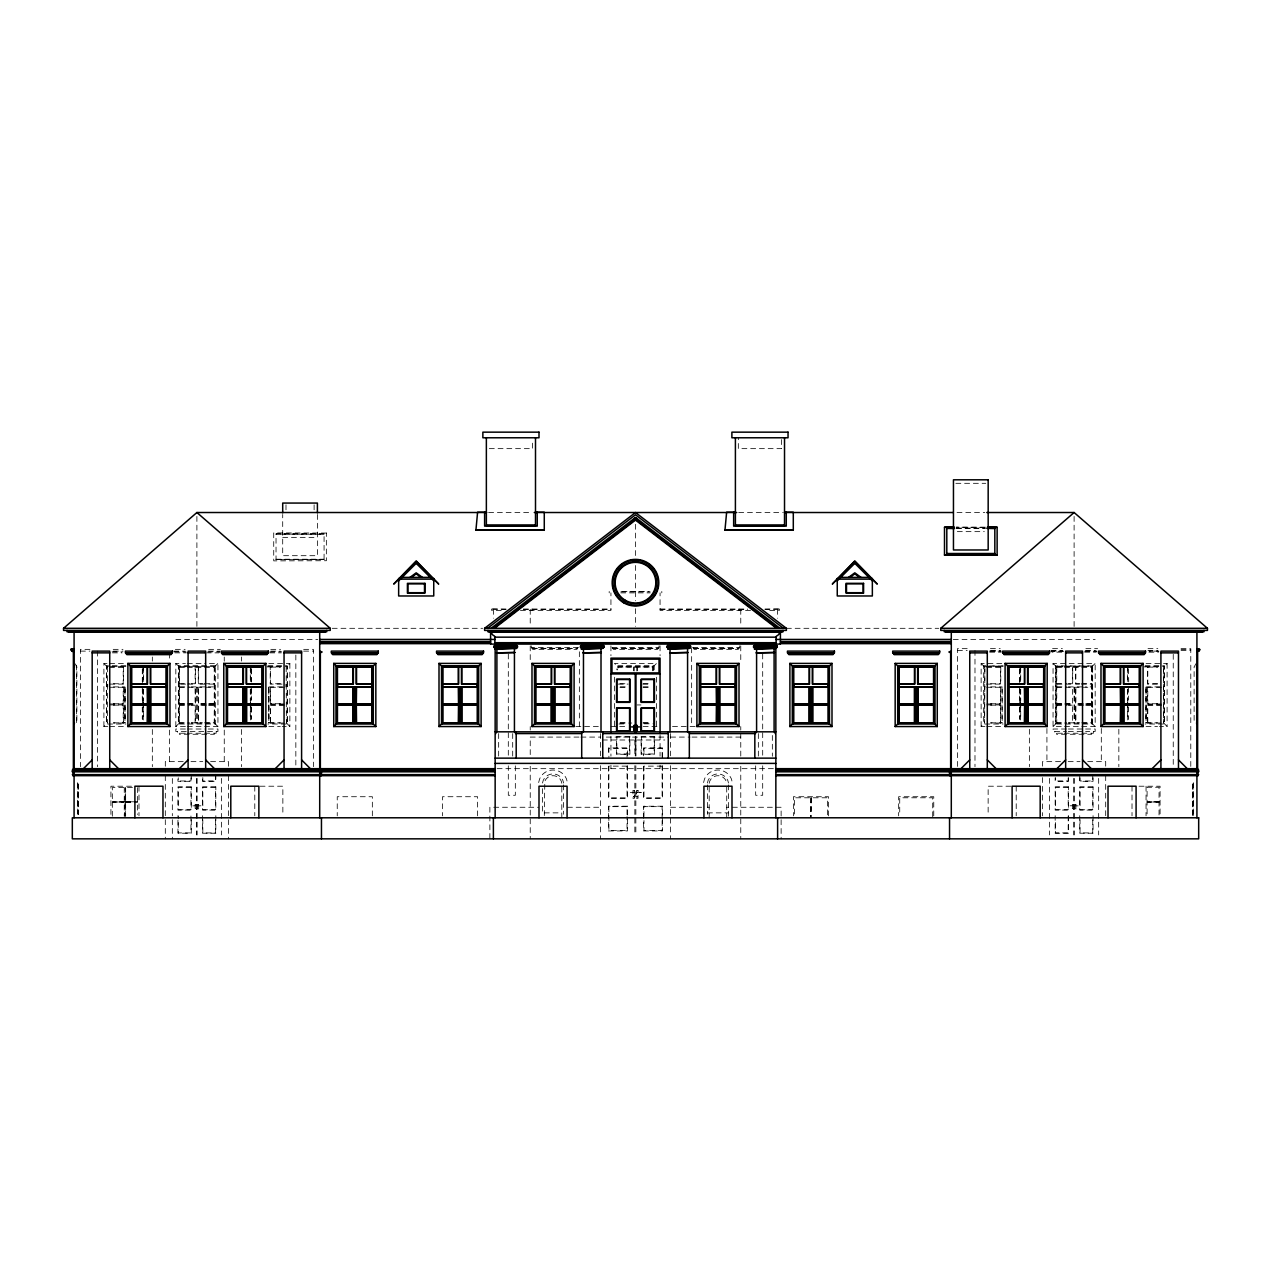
<?xml version="1.0" encoding="UTF-8"?>
<svg xmlns="http://www.w3.org/2000/svg" width="1271" height="1271" viewBox="0 0 1271 1271"><rect width="100%" height="100%" fill="white"/><g stroke="black" fill="none" stroke-linecap="round" stroke-linejoin="round"><path stroke-width="0.75" stroke-dasharray="5 3.75" d="M1072.549 805.766L1070.071 805.782M538.65 782.539L539.619 778.885A14.601 14.601 0 0 1 566.469 778.885L567.422 782.539M542.51 783.031L543.21 780.41A10.692 10.692 0 0 1 562.878 780.41L563.561 783.031M703.578 782.539L704.531 778.885A14.601 14.601 0 0 1 731.381 778.885L732.35 782.539M707.439 783.031L708.122 780.41A10.692 10.692 0 0 1 727.79 780.41L728.49 783.031M709.186 783.27L709.758 781.109A8.913 8.913 0 0 1 726.17 781.109L726.726 783.27M219.343 651.959L218.993 652.865L207.459 652.865M577.955 647.606L576.907 649.354L532.692 649.354L531.643 647.606M658.664 647.606L657.6 649.354L613.4 649.354L612.336 647.606M739.357 647.606L738.308 649.354L694.093 649.354L693.045 647.606M1196.218 663.398L1194.12 666.91L1194.12 723.04M107.733 726.551L103.904 726.551L107.415 722.834M214.227 667.116L217.945 663.398L204.552 663.398M185.407 726.551L175.827 726.551L179.545 722.834M268.817 663.398L289.867 663.398L286.372 667.116M652.833 667.116L656.551 663.398L614.449 663.398L618.167 667.116M984.961 726.551L981.133 726.551L984.628 722.834M1091.455 667.116L1095.173 663.398L1053.055 663.398L1053.055 726.551L1062.635 726.551M1053.055 726.551L1056.773 722.834M1146.045 663.398L1167.096 663.398L1163.585 667.116M489.303 448.647L532.565 448.647L532.565 439.591M955.856 483.314L985.772 483.314M488.636 512.515L532.295 512.515M738.705 512.515L782.555 512.515M957.015 512.515L984.803 512.515M956.412 528.116L985.232 528.116M956.412 528.418L985.232 528.561M957.317 531.643L984.31 531.643M326.361 533.057L273.726 532.914L273.726 560.876L326.361 560.733L326.361 532.914M282.702 537.363L317.4 537.363M276.029 559.224L324.073 559.224M276.029 559.526L324.073 559.526M621.996 591.46L649.004 591.46M620.884 591.809L650.116 591.809M620.756 592.874L650.244 592.874M506.017 609.016L490.59 609.016L506.017 609.365M523.398 609.016L610.938 609.016M660.062 609.016L747.602 609.016M764.983 609.016L780.41 609.016L764.983 609.365M523.398 609.365L610.938 609.365M660.062 609.365L747.602 609.365M501.251 610.414L491.639 610.414L491.639 609.016M520.459 610.414L610.938 610.414L610.938 592.874M750.541 610.414L660.062 610.414L660.062 592.874M769.749 610.414L779.361 610.414L779.361 609.016M332.208 628.303L482.63 628.303M786.384 628.303L938.792 628.303M175.827 639.44L317.734 639.44M953.266 639.44L1095.173 639.44M578.305 647.606L531.278 647.606L531.278 645.859M531.993 648.289L577.606 648.289M612.686 648.289L658.314 648.289M693.394 648.289L739.007 648.289M532.342 648.448L577.256 648.448M613.051 648.448L657.949 648.448M693.744 648.448L738.658 648.448M967.183 648.655L957.444 648.655L957.444 766.699M990.427 648.655L1000.213 648.655M1052.563 648.655L1062.349 648.655M1085.863 648.655L1097.62 648.655M1147.999 648.655L1157.802 648.655M1181.029 648.655L1190.784 648.655L1190.784 766.699M89.939 649.354L80.391 649.354L80.391 766.715M113.198 649.354L123.001 649.354M175.334 649.354L185.137 649.354M208.651 649.354L220.391 649.354M270.787 649.354L280.573 649.354M303.642 649.354L313.381 649.354L313.381 766.715M1181.029 649.529L1190.784 649.529M957.444 650.418L967.183 650.418M990.602 650.418L1000.245 650.418M1050.958 650.418L1062.54 650.418M1085.688 650.418L1095.348 650.418M1147.967 650.418L1157.627 650.418M1181.029 650.418L1190.784 650.418M80.391 651.117L89.939 651.117M113.373 651.117L123.033 651.117M173.73 651.117L185.312 651.117M208.46 651.117L220.042 651.117M270.755 651.117L280.398 651.117M303.642 651.117L313.381 651.117M989.283 651.102L1001.183 651.102L989.489 651.26M1051.308 651.102L1063.207 651.102M1085.021 651.102L1096.921 651.102M1158.93 651.102L1149.016 651.102L1158.739 651.26M1063.366 651.26L1051.657 651.26L1052.007 652.166L1063.541 652.166M1084.846 651.26L1096.571 651.26M112.07 651.801L122.032 651.959M174.079 651.801L186.154 651.959M207.634 651.959L219.692 651.801M269.802 651.959L281.717 651.801M989.68 652.166L1001.214 652.166M1084.687 652.166L1096.222 652.166M1148.92 652.166L1158.532 652.166M112.468 652.865L122.08 652.865M174.778 652.865L186.313 652.865M269.786 652.865L281.32 652.865M103.904 726.551L103.904 663.398L107.733 663.398M109.64 663.398L124.955 663.398M175.827 726.551L175.827 663.398L185.407 663.398M187.314 663.398L202.629 663.398M981.133 726.551L981.133 663.398L1002.183 663.398M125.924 665.925L106.43 665.925L106.43 724.025L125.924 724.025M267.847 665.925L287.341 665.925L287.341 724.025L267.847 724.025M1003.153 665.925L983.659 665.925L983.659 724.025L1003.153 724.025M1145.076 665.925L1164.57 665.925L1164.57 724.025L1145.076 724.025M125.924 666.131L106.637 666.131L106.637 723.819M215.212 666.131L178.56 666.131L178.56 723.819M267.863 666.131L287.135 666.131L287.135 723.819M983.865 666.131L1003.137 666.131M1145.076 666.131L1164.363 666.131L1164.363 723.819M107.622 666.91L107.622 723.04M109.385 666.91L126.703 666.91M185.264 666.91L179.338 666.91L179.338 723.04L189.22 723.04M187.234 666.91L214.434 666.91L214.434 723.04L191.19 723.04M267.069 666.91L284.386 666.91M286.166 666.91L286.372 723.04M986.614 666.91L1003.931 666.91M1062.492 666.91L1056.566 666.91L1056.566 723.04L1066.433 723.04M1064.463 666.91L1091.662 666.91L1091.662 723.04L1068.403 723.04M1144.297 666.91L1161.615 666.91M107.415 667.116L103.904 663.398M109.56 667.116L126.703 667.116M179.338 667.116L185.391 667.116M187.345 667.116L202.534 667.116M204.488 667.116L214.434 667.116M270.58 667.116L280.319 667.116M617.96 667.116L653.04 667.116M984.628 667.116L981.133 663.398M986.789 667.116L1003.931 667.116M1056.566 667.116L1062.62 667.116M1064.558 667.116L1079.762 667.116M1081.716 667.116L1091.662 667.116M1147.792 667.116L1157.531 667.116M113.326 683.75L123.208 683.75L123.208 666.91M179.338 683.75L189.268 683.75M191.19 683.75L195.13 683.75L195.13 666.91M202.597 683.75L198.641 683.75L198.641 666.91M204.504 683.75L214.434 683.75M280.446 683.75L270.58 683.75L270.58 666.91M619.93 683.75L627.874 683.75M643.126 683.75L651.07 683.75M990.554 683.75L1000.42 683.75L1000.42 666.91M1056.566 683.75L1066.496 683.75M1068.403 683.75L1072.359 683.75L1072.359 666.91M1079.81 683.75L1075.87 683.75L1075.87 666.91M1081.732 683.75L1091.662 683.75M1157.674 683.75L1147.792 683.75L1147.792 666.91M109.751 684.1L123.557 684.1L123.557 667.259M185.63 684.1L179.704 684.1L179.704 686.896L189.252 686.896M187.6 684.1L195.496 684.1L195.496 667.259M282.051 684.1L270.215 684.1L270.215 667.259M618.31 684.1L628.176 684.1M642.824 684.1L650.704 684.1M1056.932 684.1L1072.724 684.1L1072.724 667.259M1079.46 684.1L1075.504 684.1L1075.504 667.259M1081.43 684.1L1091.296 684.1L1091.296 686.896L1085.561 686.896M1157.309 684.1L1147.443 684.1L1147.443 667.259M113.5 686.896L124.955 686.896M191.158 686.896L206.442 686.896M208.349 686.896L214.068 686.896L214.068 684.1L198.276 684.1L198.276 667.259M268.817 686.896L284.1 686.896M620.232 686.896L627.858 686.896M643.142 686.896L650.768 686.896M990.729 686.896L1002.183 686.896M1056.932 686.896L1066.48 686.896M1068.387 686.896L1083.655 686.896M1146.045 686.896L1161.313 686.896M109.513 687.261L124.955 687.261L124.955 723.04L113.326 723.04M179.338 687.261L214.434 687.261M284.275 687.261L268.817 687.261L268.817 723.04L284.386 723.04M619.93 687.261L627.874 687.261M643.126 687.261L651.07 687.261M986.725 687.261L1002.183 687.261L1002.183 723.04L990.554 723.04M1056.566 687.261L1091.662 687.261M1161.487 687.261L1146.045 687.261L1146.045 723.04L1161.615 723.04M113.326 703.753L123.208 703.753L123.208 687.261M179.338 703.753L195.13 703.753L195.13 687.261M214.434 703.753L198.641 703.753L198.641 687.261M280.446 703.753L270.58 703.753L270.58 687.261M990.554 703.753L1000.42 703.753L1000.42 687.261M1056.566 703.753L1072.359 703.753M1091.662 703.753L1075.87 703.753L1075.87 687.261M1157.674 703.753L1147.792 703.753L1147.792 687.261M109.592 703.959L123.414 703.959L123.414 687.468M179.561 703.959L185.471 703.959M187.457 703.959L195.337 703.959L195.337 687.468M206.331 703.959L198.435 703.959L198.435 687.468M208.301 703.959L214.227 703.959M284.18 703.959L270.358 703.959L270.358 687.468M986.82 703.959L1000.642 703.959L1000.642 687.468M1056.773 703.959L1062.699 703.959M1064.669 703.959L1072.565 703.959L1072.359 687.261M1083.543 703.959L1075.663 703.959L1075.663 687.468M1085.529 703.959L1091.439 703.959M1161.408 703.959L1147.586 703.959L1147.586 687.468M109.592 704.944L123.414 704.944L123.414 722.834M179.561 704.944L195.337 704.944L195.337 722.834M214.227 704.944L198.435 704.944L198.435 722.834M284.18 704.944L270.358 704.944L270.358 722.834M637.041 704.944L640.997 704.944M986.82 704.944L1000.642 704.944L1000.642 722.834M1056.773 704.944L1072.565 704.944L1072.359 723.04M1091.439 704.944L1075.663 704.944L1075.663 722.834M1161.408 704.944L1147.586 704.944L1147.586 722.834M113.326 705.151L123.208 705.151L123.208 723.04M179.338 705.151L189.268 705.151M191.19 705.151L195.13 705.151L195.13 723.04M206.538 705.151L198.641 705.151L198.641 723.04M208.428 705.151L214.434 705.151M284.386 705.151L270.58 705.151L270.58 723.04M990.554 705.151L1000.42 705.151L1000.42 723.04M1056.566 705.151L1066.496 705.151M1068.403 705.151L1072.359 705.151M1083.766 705.151L1075.87 705.151L1075.87 723.04M1085.641 705.151L1091.662 705.151M1161.615 705.151L1147.792 705.151L1147.792 723.04M113.469 722.834L124.955 722.834M179.338 722.834L189.284 722.834M191.238 722.834L202.534 722.834M204.488 722.834L214.434 722.834M268.817 722.834L280.319 722.834M286.372 722.834L289.867 726.551L282.226 726.551M620.105 722.834L627.906 722.834M643.094 722.834L650.895 722.834M990.681 722.834L1002.183 722.834M1056.566 722.834L1066.512 722.834M1068.466 722.834L1079.762 722.834M1081.716 722.834L1091.662 722.834M1146.045 722.834L1157.531 722.834M1163.585 722.834L1167.096 726.551L1159.438 726.551M619.93 723.04L631.766 723.04M643.174 723.04L651.07 723.04M618.929 724.025L626.825 723.819M644.175 723.819L653.818 723.819M109.64 726.551L124.955 726.551M187.314 726.551L202.629 726.551M204.552 726.551L217.945 726.551L217.945 663.398M268.817 726.551L280.303 726.551M575.842 726.551L600.405 726.551M610.938 726.551L627.842 726.551M643.158 726.551L658.092 726.551M672.502 726.551L688.135 726.551M690.089 726.551L695.158 726.551M986.868 726.551L1002.183 726.551M1064.542 726.551L1079.857 726.551M1081.764 726.551L1095.173 726.551L1095.173 663.398M1146.045 726.551L1157.531 726.551M185.407 729.014L175.827 729.014L175.827 731.476L217.945 731.476L217.945 729.014L204.552 729.014M187.314 729.014L202.629 729.014M1066.448 729.014L1053.055 729.014L1053.055 731.476L1066.448 731.476M1068.371 729.014L1083.686 729.014M1085.593 729.014L1095.173 729.014L1095.173 731.476L1085.593 731.476M1068.323 731.476L1083.766 731.476M185.344 733.224L177.59 733.224L177.59 731.476M187.139 733.224L202.804 733.224M204.679 733.224L216.181 733.224L216.181 731.476M1062.413 733.224L1054.819 733.224L1054.819 731.476M1064.367 733.224L1079.953 733.224M1081.907 733.224L1093.41 733.224L1093.41 731.476M578.972 737.085L530.229 737.085L530.229 756.579M580.911 737.085L600.405 737.085M606.267 737.085L668.641 737.085M670.595 737.085L690.089 737.085M692.028 737.085L740.771 737.085M602.359 739.992L664.797 739.992M183.199 761.647L165.309 761.647L165.309 768.669M190.968 761.647L202.804 761.647M210.573 761.647L228.462 761.647L228.462 768.669M1060.522 761.647L1042.538 761.647L1042.538 768.669M1068.196 761.647L1080.032 761.647M1087.706 761.647L1105.691 761.647L1105.691 768.669M497.104 768.669L773.896 768.669M77.579 784.096L78.643 784.096L78.119 799.538M1193.421 784.096L1192.357 784.096L1192.881 799.538M78.119 784.445L77.944 814.06M1192.881 784.445L1193.056 816.03M131.501 786.209L110.927 786.209L110.927 815.807M260.047 786.209L282.861 786.209L282.861 815.807M1010.953 786.209L988.139 786.209L988.139 815.807M1139.023 786.209L1160.073 786.209L1160.073 815.807M132.47 787.607L112.325 787.607L112.325 816.379M637.804 792.278L641.299 792.373L637.724 792.373M811.295 797.966L810.596 816.554M78.119 800.952L78.643 814.457M1192.881 800.952L1192.357 816.379M112.325 801.477L124.256 801.477M125.654 801.477L137.586 801.477M1147.093 801.477L1159.041 801.477M135.393 801.794L125.972 801.794L131.628 802.208M112.325 802.525L124.256 802.525M125.654 802.525L137.586 802.525M1147.093 802.525L1159.041 802.525M195.305 805.782L192.858 805.862M198.451 805.862L200.945 805.782M1075.679 805.862L1078.173 805.862M493.72 807.26L538.65 807.26M567.422 807.26L600.405 807.26M670.595 807.26L701.64 807.26M707.439 807.26L709.186 807.26M726.726 807.26L728.49 807.26M732.35 807.26L781.125 807.26L781.125 838.844M544.274 812.868L561.814 812.868M707.439 812.868L728.49 812.868M1053.055 663.398L1056.773 667.116M1091.455 722.834L1095.173 726.551M175.827 663.398L179.545 667.116M214.227 722.834L217.945 726.551M74.782 663.398L76.88 666.91L76.88 723.04M561.814 783.27L561.242 781.109A8.913 8.913 0 0 0 544.83 781.109L544.274 817.793M1193.421 782.698L1193.421 816.379M1192.881 784.096L1192.881 816.379M1173.244 654.358L1173.244 766.699M1167.096 663.398L1167.096 726.551M1159.041 814.965L1159.041 787.257L1147.093 787.257L1147.093 814.965M1146.251 687.468L1146.251 722.834M1146.045 786.209L1146.045 815.807M1145.838 687.468L1145.838 722.834M1132.016 786.209L1132.016 815.807M1128.505 668.768L1128.712 681.892M1128.505 687.261L1128.505 700.083M1128.505 706.946L1128.505 719.465M1127.727 668.053L1127.727 681.51M1127.727 689.2L1127.727 704.595M1127.727 706.517L1127.727 719.974M1127.52 665.925L1127.52 681.415M1127.52 689.168L1127.52 700.782M1127.52 702.72L1127.52 720.149M1118.845 729.252L1118.845 766.699M1105.691 775.675L1105.691 815.871M1101.306 728.474L1101.306 761.647M1098.668 778.408L1098.668 834.936M1093.06 777.788L1093.06 781.3L1079.73 781.3L1079.73 774.277M1093.06 815.68L1093.06 833.22L1079.73 833.22L1079.73 815.68M1092.742 774.595L1092.742 780.982L1080.048 780.982L1080.048 777.788M1092.742 819.763L1092.742 832.918L1080.048 832.918L1080.048 819.763M1092.44 723.819L1092.44 666.131L1055.788 666.131L1055.788 723.819M1091.662 733.224L1091.662 734.273L1056.566 734.273L1056.566 733.224M1091.455 666.91L1091.455 723.04M1074.329 687.468L1074.329 722.834M1074.36 778.408L1074.36 834.936M1074.106 516.439L1074.106 628.303M1074.106 687.261L1074.106 723.04M1073.661 778.408L1073.661 834.936M1068.498 777.788L1068.498 781.3L1055.168 781.3L1055.168 777.788M1068.498 815.68L1068.498 833.22L1055.168 833.22L1055.168 815.68M1068.18 777.788L1068.18 780.982L1055.486 780.982L1055.486 777.788M1068.18 815.998L1068.18 832.918L1055.486 832.918L1055.486 819.763M1056.773 666.91L1056.773 723.04M1049.544 778.408L1049.544 834.936M1046.923 728.474L1046.923 761.647M1042.538 777.598L1042.538 815.871M1029.367 729.252L1029.367 766.699M1020.708 665.925L1020.708 681.415M1020.708 689.168L1020.708 700.782M1020.708 702.72L1020.708 720.149M1020.502 668.053L1020.502 681.51M1020.502 689.2L1020.502 704.595M1020.502 706.517L1020.502 719.974M1019.723 668.768L1019.723 683.75M1019.723 689.089L1019.723 703.753M1019.723 706.946L1019.723 719.465M1019.517 668.959L1019.517 681.892M1019.517 687.261L1019.517 700.083M1019.517 707.121L1019.517 718.909M1016.212 786.209L1016.212 815.807M1001.977 687.468L1001.977 722.834M1000.785 667.259L1000.785 684.1L984.993 684.1L984.993 686.896M974.984 650.418L974.984 766.699M933.756 815.871L933.756 796.726L898.661 796.726L898.661 815.871M932.707 816.729L932.707 797.791L899.725 797.791L899.725 814.838M828.485 815.871L828.485 796.726L793.406 796.726L793.406 815.871M827.437 814.838L827.437 797.791L794.454 797.791L794.454 814.838M811.47 797.791L811.47 816.729M810.421 797.791L810.421 816.729M781.601 439.591L781.601 448.647L738.324 448.647L738.324 437.78M777.614 609.365L777.614 618.214M772.339 735.464L772.339 756.245M762.695 653.961L762.695 756.007M762.695 765.825L762.695 795.265L755.673 795.265L755.673 765.825M758.342 733.574L758.342 756.245M740.771 609.365L740.771 625.999M740.771 645.859L740.771 661.603M740.771 726.551L740.771 730.062M740.771 733.574L740.771 756.579M740.771 766.318L740.771 838.844M739.722 645.859L739.722 647.606L692.695 647.606L692.695 645.859M739.007 609.016L739.007 610.414M728.49 784.906L728.49 817.793M726.726 787.099L726.726 817.793M709.186 787.099L709.186 817.793M707.439 784.906L707.439 814.282M691.646 647.813L691.646 726.551M670.595 733.574L670.595 755.816M670.595 765.682L670.595 838.844M662.572 757.786L662.572 747.888L643.523 747.888L643.523 755.8M662.572 765.682L662.572 798.315L643.523 798.315L643.523 765.682M662.112 757.341L662.112 748.333L643.968 748.333L643.968 755.53M662.112 818.572L662.112 806.656L643.968 806.656L643.968 818.572M662.112 820.558L662.112 830.487L643.968 830.487L643.968 820.558M661.81 591.46L661.81 592.874M660.062 645.859L660.062 655.693M660.062 734.686L660.062 756.181M660.062 765.158L660.062 768.669M659.014 645.859L659.014 647.606L611.986 647.606L611.986 645.859M656.551 677.205L656.551 726.551M654.025 669.801L654.025 665.925L616.975 665.925L616.975 669.801M654.136 737.053L654.136 753.973L641.426 753.973L641.426 737.053M653.818 669.976L653.818 666.131L617.182 666.131L617.182 669.976M653.04 670.643L653.04 666.91L617.96 666.91L618.167 670.802M652.833 666.91L652.833 670.802M637.248 666.91L637.248 670.754M636.898 667.259L636.898 671.009M635.961 736.449L635.961 755.991M635.85 739.992L635.85 755.8M635.85 765.682L635.85 834.888M635.5 524.288L635.5 557.651M635.5 565.5L635.5 600.833M635.5 608.682L635.5 626.349M635.262 736.449L635.262 755.991M634.849 739.992L634.849 755.8M634.849 765.682L634.849 834.888M634.102 667.259L634.102 671.009M633.752 666.91L633.752 670.754M629.574 737.053L629.574 753.973L616.864 753.973L616.864 737.053M627.477 755.8L627.477 747.888L608.428 747.888L608.428 755.8M627.477 765.682L627.477 798.315L608.428 798.315L608.428 765.682M627.032 757.341L627.032 748.333L608.888 748.333L608.888 757.341M627.032 814.6L627.032 806.656L608.888 806.656L608.888 830.487L627.032 830.487L627.032 816.586M614.449 677.205L614.449 726.551M610.938 645.859L610.938 655.693M610.938 736.417L610.938 756.166M610.938 765.158L610.938 768.669M609.19 591.46L609.19 592.874M600.405 733.574L600.405 755.816M600.405 765.682L600.405 838.844M579.354 651.753L579.354 726.551M563.561 784.906L563.561 814.282M561.814 787.099L561.814 817.793M542.51 788.624L542.51 814.282M531.993 609.016L531.993 610.414M530.229 609.365L530.229 625.999M530.229 645.859L530.229 661.603M530.229 726.551L530.229 730.062M530.229 766.318L530.229 838.844M515.327 765.825L515.327 795.265L508.305 795.265L508.305 765.825M512.69 733.574L512.69 756.245M508.305 653.961L508.305 756.007M498.661 733.574L498.661 756.245M493.386 609.365L493.386 618.214M489.875 807.26L489.875 838.844M477.594 815.871L477.594 796.726L442.515 796.726L442.515 815.871M372.339 815.871L372.339 796.726L337.244 796.726L337.244 815.871M317.4 514.501L317.4 555.697L282.702 555.697L282.702 514.501M314.112 504.825L314.112 510.084M295.841 655.026L295.841 766.715M289.867 663.398L289.867 726.551M285.991 504.825L285.991 510.084M286.007 684.1L286.007 686.896M269.023 687.468L269.023 722.834M268.61 687.468L268.61 722.834M254.788 786.209L254.788 815.807M251.483 668.959L251.483 681.892M251.483 689.089L251.483 700.083M251.483 707.121L251.483 718.909M251.277 668.768L251.277 681.876M251.277 687.261L251.277 700.083M251.277 706.946L251.277 719.465M250.498 668.053L250.498 681.51M250.498 689.2L250.498 704.595M250.498 706.517L250.498 719.974M250.292 665.925L250.292 681.415M250.292 689.168L250.292 700.782M250.292 702.72L250.292 720.149M241.458 656.996L241.458 661.095M241.458 729.475L241.458 766.715M228.462 775.675L228.462 815.871M228.462 819.7L228.462 838.844M224.252 657.043L224.252 661.174M224.252 730.062L224.252 761.647M221.456 778.408L221.456 834.936M215.832 774.277L215.832 781.3L202.502 781.3L202.502 774.277M215.832 815.68L215.832 833.22L202.502 833.22L202.502 815.68M215.514 774.595L215.514 780.982L202.82 780.982L202.82 774.595M215.514 819.763L215.514 832.918L202.82 832.918L202.82 819.763M214.434 733.224L214.434 734.273L179.338 734.273L179.338 733.224M214.227 666.91L214.227 723.04M197.1 687.468L197.1 722.834M197.132 778.408L197.132 834.936M196.894 516.439L196.894 626.349M196.894 687.261L196.894 723.04M196.433 778.408L196.433 834.936M191.27 774.277L191.27 781.3L177.94 781.3L177.94 777.788M191.27 819.588L191.27 833.22L177.94 833.22L177.94 815.68M190.952 777.788L190.952 780.982L178.258 780.982L178.258 777.788M190.952 815.998L190.952 832.918L178.258 832.918L178.258 815.998M179.545 666.91L179.545 723.04M172.332 778.488L172.332 815.823M172.332 819.7L172.332 838.844M169.52 653.087L169.52 661.174M169.52 730.062L169.52 761.647M165.309 775.675L165.309 815.871M165.309 819.7L165.309 838.844M152.329 656.996L152.329 661.095M152.329 729.475L152.329 766.715M143.48 665.925L143.48 681.415M143.48 689.168L143.48 700.782M143.48 702.72L143.48 720.149M143.273 668.053L143.273 681.51M143.273 689.2L143.273 704.595M143.273 706.517L143.273 719.974M142.495 668.768L142.495 683.75M142.495 689.089L142.495 703.753M142.495 706.946L142.495 719.465M142.288 668.959L142.288 681.892M142.288 687.261L142.288 700.083M142.288 707.121L142.288 718.909M138.984 786.209L138.984 815.807M137.586 787.607L137.586 814.473M125.654 787.607L125.654 816.379M125.162 687.468L125.162 722.834M125.305 816.03L125.305 787.956L124.606 816.03M124.749 687.468L124.749 722.834M124.256 787.607L124.256 816.379M107.765 684.1L107.765 686.896M97.581 651.117L97.581 766.715M78.119 784.096L78.119 814.457M77.579 782.698L77.579 815.839M76.53 665.146L76.53 724.804M195.321 808.721L195.353 808.626M197.799 808.721L197.831 808.626M1072.549 808.721L1072.581 808.626M1075.028 808.721L1075.059 808.626M633.26 796.424L634.118 797.028L633.308 796.282M636.819 796.424L637.661 797.028L636.85 796.282M633.26 792.246L634.229 792.5L629.733 792.373L633.308 792.135M636.819 792.246L637.788 792.5L636.866 792.135M985.438 527.195L956.189 527.195L985.438 527.354M324.073 533.836L276.029 533.836L276.029 559.669L324.073 559.669L324.073 533.836M324.073 534.122L276.029 534.122L324.073 534.281M215.419 665.925L178.353 665.925L178.353 724.025L215.419 724.025L215.419 665.925M1092.647 665.925L1055.581 665.925L1055.581 724.025L1092.647 724.025L1092.647 665.925M984.834 666.91L984.628 723.04L984.834 666.91M1163.585 666.91L1163.378 723.04L1163.585 666.91M629.892 736.735L616.546 736.735L616.546 754.275L629.892 754.275L629.892 736.735M654.454 736.735L641.108 736.735L641.108 754.275L654.454 754.275L654.454 736.735M627.032 766.127L608.888 766.127L608.888 797.87L627.032 797.87L627.032 766.127M662.112 766.127L643.968 766.127L643.968 797.87L662.112 797.87L662.112 766.127M191.27 786.908L177.94 786.908L177.94 810.072L191.27 810.072L191.27 786.908M215.832 786.908L202.502 786.908L202.502 810.072L215.832 810.072L215.832 786.908M1068.498 786.908L1055.168 786.908L1055.168 810.072L1068.498 810.072L1068.498 786.908M1093.06 786.908L1079.73 786.908L1079.73 810.072L1093.06 810.072L1093.06 786.908M190.952 787.226L178.258 787.226L178.258 809.754L190.952 809.754L190.952 787.226M215.514 787.226L202.82 787.226L202.82 809.754L215.514 809.754L215.514 787.226M1068.18 787.226L1055.486 787.226L1055.486 809.754L1068.18 809.754L1068.18 787.226M1092.742 787.226L1080.048 787.226L1080.048 809.754L1092.742 809.754L1092.742 787.226M634.499 790.403L632.99 790.403L632.99 798.315L634.499 798.315L634.499 790.403M638.042 790.403L636.549 790.403L636.549 798.315L638.042 798.315L638.042 790.403M123.938 801.794L112.642 802.208L123.938 801.794M1158.866 801.651L1147.268 802.351L1158.866 801.651M196.179 804.448L195.13 804.448L195.13 810.072L196.179 810.072L196.179 804.448M198.673 804.448L197.625 804.448L197.625 810.072L198.673 810.072L198.673 804.448M1073.407 804.448L1072.359 804.448L1072.359 810.072L1073.407 810.072L1073.407 804.448M1075.902 804.448L1074.837 804.448L1074.837 810.072L1075.902 810.072L1075.902 804.448M627.477 806.211L608.428 806.211L608.428 830.932L627.477 830.932L627.477 806.211M662.572 806.211L643.523 806.211L643.523 830.932L662.572 830.932L662.572 806.211"/><path stroke-width="1.5" d="M495.15 775.675L73.289 775.675C73.686 773.928 71.367 770.846 73.416 768.669M535.504 512.213L544.274 512.213L544.274 530.134L475.926 530.134L477.594 512.213L486.364 512.213M784.525 512.213L793.295 512.213L793.295 530.134L724.963 530.134L726.631 512.213L735.401 512.213M633.895 726.917L631.433 726.917M637.073 726.917L639.535 726.917M74.258 723.819L74.449 722.834M1196.551 667.116L1196.742 666.131L1196.742 723.819L1196.551 722.834M775.85 775.675L1197.711 775.675C1197.282 773.928 1199.665 770.861 1197.568 768.669M172.093 652.865L171.045 654.629L126.83 654.629L125.765 652.865M267.99 652.865L266.942 654.629L222.727 654.629L221.678 652.865M377.948 652.865L376.899 654.629L332.684 654.629L331.636 652.865M483.218 652.865L482.154 654.629L437.955 654.629L436.89 652.865M834.11 652.865L833.045 654.629L788.846 654.629L787.782 652.865M939.364 652.865L938.316 654.629L894.101 654.629L893.052 652.865M1049.306 652.865L1048.257 654.629L1004.042 654.629L1002.994 652.865M1145.203 652.865L1144.154 654.629L1099.939 654.629L1098.891 652.865M494.212 646.097L496.294 644.921M517.138 647.368L516.312 648.337A1.843 1.843 0 0 1 515.692 648.56M580.768 646.097L582.865 644.921M603.693 647.368L602.915 648.305M667.339 646.097L669.42 644.921M690.264 647.368L689.47 648.305M753.894 646.097L755.339 644.905M776.835 647.368L776.009 648.337M1196.917 648.655L1200.078 649.529L1196.917 652.166M166.263 667.116L169.98 663.398L127.878 663.398L127.878 726.551L169.98 726.551L169.98 663.398M83.425 768.653L92.179 759.883M127.878 726.551L131.596 722.834M262.176 667.116L265.877 663.398L223.775 663.398L223.775 726.551L265.877 726.551L265.877 663.398M179.322 768.669L188.092 759.883M223.775 726.551L227.493 722.834M416.189 561.591L393.692 584.088L416.189 560.876L438.702 584.088L416.189 561.591L416.189 563.339L398.649 580.879M372.133 667.116L375.835 663.398L333.733 663.398L333.733 726.551L375.835 726.551L375.835 663.398M275.283 768.669L284.053 759.883M333.733 726.551L337.451 722.834M477.388 667.116L481.105 663.398L439.003 663.398L439.003 726.551L481.105 726.551L481.105 663.398M439.003 726.551L442.721 722.834M570.377 667.116L574.095 663.398L531.993 663.398L531.993 726.551L574.095 726.551L574.095 663.398M531.993 726.551L535.711 722.834M735.289 667.116L739.007 663.398L696.905 663.398L696.905 726.551L739.007 726.551L739.007 663.398M854.811 561.591L832.298 584.088L854.811 560.876L877.308 584.088L854.811 561.591L854.811 563.339L837.255 580.879M696.905 726.551L700.623 722.834M828.279 667.116L831.997 663.398L831.997 726.551L789.895 726.551L789.895 663.398L831.997 663.398M789.895 726.551L793.612 722.834M933.55 667.116L937.267 663.398L895.165 663.398L895.165 726.551L937.267 726.551L937.267 663.398M895.165 726.551L898.867 722.834M1043.491 667.116L1047.193 663.398L1005.091 663.398L1005.091 726.551L1047.193 726.551L1047.193 663.398M960.987 768.669L969.757 759.883M1005.091 726.551L1008.809 722.834M1139.388 667.116L1143.09 663.398L1100.988 663.398L1100.988 726.551L1143.09 726.551L1143.09 663.398M1056.884 768.669L1065.654 759.883M1100.988 726.551L1104.706 722.834M1152.146 768.669L1160.916 759.883M320.959 775.437A2.24 1.589 -90 0 1 320.483 775.675C322.929 774.913 317.798 772.593 321.452 771.815M196.894 512.515L330.222 628.303L330.222 630.416L63.55 630.416L63.55 628.303L196.894 512.515L486.65 512.515M940.778 628.303L1074.106 512.515L1207.45 628.303L1207.45 630.416L940.778 630.416L940.778 628.303L1207.45 628.303M484.616 628.303L635.5 512.515L786.384 628.303L786.384 630.416L484.616 630.416L484.616 628.303L786.384 628.303M487.587 628.303L635.5 514.787L783.413 628.303M491.035 628.303L635.5 517.44L779.965 628.303M493.339 628.303L636.66 518.33M494.498 628.303L637.232 518.775M409.929 577.384L416.189 572.824L422.433 577.384M411.359 577.384L416.189 573.872L421.003 577.384M848.535 577.384L854.811 572.824L861.055 577.384M849.981 577.384L854.811 573.872L859.609 577.384M1198.029 775.548L1198.188 775.437A2.24 1.589 -90 0 1 1197.711 775.675M949.548 771.116L950.644 768.669L950.644 652.865L948.897 651.991L951.296 651.117M72.193 648.655L72.193 650.418M1198.807 650.418L1198.807 648.655M601.612 644.921L603.693 646.097M688.183 644.921L690.264 646.097M774.738 644.921L776.835 646.097M534.281 512.515L736.719 512.515M784.35 512.515L953.043 512.515M986.789 512.515L1074.106 512.515M486.364 525.193L535.504 525.193M735.401 525.193L784.525 525.193M944.496 527.195L954.251 527.195L944.496 527.354L944.496 555.173L997.131 555.173L997.131 527.195L987.392 527.195L997.131 527.354M954.489 528.116L946.8 528.116L946.8 553.949L994.828 553.949L994.828 528.116L987.154 528.116M946.8 528.418L954.489 528.561M987.154 528.418L994.828 528.561M544.274 529.832L475.926 530.134M793.295 529.832L724.963 530.134M946.8 553.505L994.828 553.505M944.496 555.014L997.131 555.014M402.16 577.384L430.234 577.384M840.767 577.384L868.84 577.384M400.397 579.131L431.981 579.131M839.019 579.131L870.603 579.131M63.55 628.303L330.222 628.303M494.88 637.168L776.12 637.168A1.589 1.589 0 0 1 777.518 635.579L779.012 634.102A1.589 1.589 0 0 1 780.41 632.513L780.41 644.095L490.59 644.095L490.59 632.513A1.589 1.589 0 0 1 491.988 634.102L493.482 635.579A1.589 1.589 0 0 1 494.88 637.168L494.88 644.095M319.704 639.44L495.15 639.44M775.85 639.44L951.296 639.44M319.704 641.537L490.59 641.537M780.41 641.537L951.296 641.537M494.88 642.697L776.12 642.697M319.704 642.951L490.59 642.951M780.41 642.951L951.296 642.951M319.704 643.65L490.59 643.65M780.41 643.65L951.296 643.65M495.499 644.445L496.897 644.445M687.579 644.445L688.977 644.445M774.134 644.445L775.532 644.445M495.499 644.953L515.851 644.953M582.054 644.953L602.406 644.953M668.625 644.953L688.977 644.953M755.181 644.953L775.532 644.953M494.991 645.144L496.897 645.144M516.344 645.144L515.851 644.095M581.562 645.144L583.468 645.144M602.915 645.144L602.406 644.095M668.117 645.144L670.024 645.144M689.47 645.144L687.579 644.905M754.688 645.144L755.181 644.095M776.041 645.144L774.134 644.905M74.083 652.166L70.922 649.529L74.083 648.655L70.954 649.116L71.383 650.371L74.083 650.418M1196.917 650.418L1199.506 650.418M72.161 651.102L74.083 651.102L73.956 652.166L71.446 650.323M319.704 651.117L322.103 651.991L320.356 652.865L320.356 768.669L321.452 771.116M1198.839 651.102L1196.917 651.102L1198.68 651.26M72.32 651.26L74.083 651.26L72.082 651.038M92.179 652.865L109.735 652.865M188.092 652.865L205.664 652.865M284.053 652.865L301.592 652.865M969.757 652.865L987.297 652.865M1065.654 652.865L1082.527 652.865M1160.916 652.865L1178.471 652.865M126.131 653.548L171.744 653.548M222.028 653.548L267.641 653.548M331.985 653.548L377.598 653.548M437.24 653.548L482.869 653.548M788.131 653.548L833.76 653.548M893.402 653.548L939.015 653.548M1003.343 653.548L1048.956 653.548M1099.24 653.548L1144.853 653.548M126.48 653.723L171.394 653.723M222.377 653.723L267.291 653.723M332.335 653.723L377.249 653.723M437.605 653.723L482.519 653.723M788.481 653.723L833.395 653.723M893.751 653.723L938.665 653.723M1003.693 653.723L1048.607 653.723M1099.59 653.723L1144.504 653.723M167.248 666.131L130.611 666.131L130.611 723.819M226.508 666.131L263.145 666.131M571.362 666.131L534.726 666.131L534.726 723.819M829.264 666.131L792.627 666.131L792.627 723.819M1140.357 666.131L1103.721 666.131L1103.721 723.819M131.39 667.116L166.469 667.116M227.287 667.116L262.382 667.116M337.244 667.116L372.339 667.116M442.515 667.116L477.594 667.116M535.504 667.116L570.584 667.116M700.416 667.116L735.496 667.116M793.406 667.116L828.485 667.116M898.661 667.116L933.756 667.116M1008.602 667.116L1043.698 667.116M1104.499 667.116L1139.594 667.116M610.938 673.932L660.062 673.932M131.39 683.75L147.182 683.75L147.182 666.91M166.469 683.75L150.693 683.75L150.693 666.91M227.287 683.75L243.079 683.75L243.079 666.91M262.382 683.75L246.59 683.75L246.59 666.91M337.244 683.75L353.036 683.75L353.036 666.91M372.339 683.75L356.547 683.75L356.547 666.91M442.515 683.75L458.307 683.75L458.307 666.91M477.594 683.75L461.802 683.75L461.802 666.91M535.504 683.75L551.28 683.75L551.28 666.91M570.584 683.75L554.792 683.75L554.792 666.91M700.416 683.75L716.209 683.75L716.209 666.91M735.496 683.75L719.72 683.75L719.72 666.91M793.406 683.75L809.198 683.75L809.198 666.91M828.485 683.75L812.693 683.75L812.693 666.91M898.661 683.75L914.453 683.75L914.453 666.91M933.756 683.75L917.964 683.75L917.964 666.91M1008.602 683.75L1024.394 683.75L1024.394 666.91M1043.698 683.75L1027.905 683.75L1027.905 666.91M1104.499 683.75L1120.291 683.75L1120.291 666.91M1139.594 683.75L1123.802 683.75L1123.802 666.91M131.739 684.1L147.531 684.1L147.531 667.259M371.974 684.1L356.182 684.1L356.182 667.259M442.864 684.1L458.656 684.1L458.656 667.259M700.782 684.1L716.558 684.1L716.558 667.259M899.026 684.1L914.818 684.1L914.818 667.259M933.391 684.1L917.614 684.1L917.614 667.259M1008.967 684.1L1024.744 684.1L1024.744 667.259M1104.864 684.1L1120.641 684.1L1120.641 667.259M131.739 686.896L166.12 686.896L166.12 684.1L150.328 684.1L150.328 667.259M371.974 686.896L337.609 686.896L337.609 684.1L353.386 684.1L353.386 667.259M442.864 686.896L477.245 686.896L477.245 684.1L461.452 684.1L461.452 667.259M700.782 686.896L735.146 686.896L735.146 684.1L719.354 684.1L719.354 667.259M899.026 686.896L933.391 686.896M1008.967 686.896L1043.332 686.896L1043.332 684.1L1027.54 684.1L1027.54 667.259M1104.864 686.896L1139.229 686.896L1139.229 684.1L1123.437 684.1L1123.437 667.259M131.39 687.261L166.469 687.261M227.287 687.261L262.382 687.261M337.244 687.261L372.339 687.261M442.515 687.261L477.594 687.261M535.504 687.261L570.584 687.261M700.416 687.261L735.496 687.261M793.406 687.261L828.485 687.261M898.661 687.261L933.756 687.261M1008.602 687.261L1043.698 687.261M1104.499 687.261L1139.594 687.261M131.39 703.753L147.182 703.753M166.469 703.753L150.693 703.753L150.693 687.261M227.287 703.753L243.079 703.753L243.079 687.261M262.382 703.753L246.59 703.753L246.59 687.261M337.244 703.753L353.036 703.753L353.036 687.261M356.547 703.753L372.339 703.753M442.515 703.753L458.307 703.753M477.594 703.753L461.802 703.753L461.802 687.261M535.504 703.753L551.28 703.753L551.28 687.261M570.584 703.753L554.792 703.753L554.792 687.261M700.416 703.753L716.209 703.753M735.496 703.753L719.72 703.753L719.72 687.261M793.406 703.753L809.198 703.753L809.198 687.261M828.485 703.753L812.693 703.753L812.693 687.261M898.661 703.753L914.453 703.753L914.453 687.261M933.756 703.753L917.964 703.753L917.964 687.261M1008.602 703.753L1024.394 703.753M1043.698 703.753L1027.905 703.753L1027.905 687.261M1104.499 703.753L1120.291 703.753M1139.594 703.753L1123.802 703.753L1123.802 687.261M131.596 703.959L147.388 703.959L147.182 687.261M166.263 703.959L150.471 703.959L150.471 687.468M227.493 703.959L243.285 703.959L243.285 687.468M262.16 703.959L246.367 703.959L246.367 687.468M337.451 703.959L353.243 703.959L353.243 687.468M372.117 703.959L356.325 703.959L356.547 687.261M442.721 703.959L458.513 703.959L458.307 687.261M477.388 703.959L461.595 703.959L461.595 687.468M535.711 703.959L551.503 703.959L551.503 687.468M570.377 703.959L554.585 703.959L554.585 687.468M700.623 703.959L716.415 703.959L716.209 687.261M735.289 703.959L719.497 703.959L719.497 687.468M793.612 703.959L809.405 703.959L809.405 687.468M828.279 703.959L812.487 703.959L812.487 687.468M898.883 703.959L914.675 703.959L914.675 687.468M933.55 703.959L917.757 703.959L917.757 687.468M1008.809 703.959L1024.601 703.959L1024.394 687.261M1043.475 703.959L1027.683 703.959L1027.683 687.468M1104.706 703.959L1120.498 703.959L1120.291 687.261M1139.372 703.959L1123.58 703.959L1123.58 687.468M131.596 704.944L147.388 704.944L147.182 723.04M166.263 704.944L150.471 704.944L150.471 722.834M227.493 704.944L243.285 704.944L243.285 722.834M262.16 704.944L246.367 704.944L246.367 722.834M337.451 704.944L353.243 704.944L353.243 722.834M372.117 704.944L356.325 704.944L356.547 723.04M442.721 704.944L458.513 704.944L458.307 723.04M477.388 704.944L461.595 704.944L461.595 722.834M535.711 704.944L551.503 704.944L551.503 722.834M570.377 704.944L554.585 704.944L554.585 722.834M700.623 704.944L716.415 704.944L716.209 723.04M735.289 704.944L719.497 704.944L719.497 722.834M793.612 704.944L809.405 704.944L809.405 722.834M828.279 704.944L812.487 704.944L812.487 722.834M898.883 704.944L914.675 704.944L914.675 722.834M933.55 704.944L917.757 704.944L917.757 722.834M1008.809 704.944L1024.601 704.944L1024.394 723.04M1043.475 704.944L1027.683 704.944L1027.683 722.834M1104.706 704.944L1120.498 704.944L1120.291 723.04M1139.372 704.944L1123.58 704.944L1123.58 722.834M131.39 705.151L147.182 705.151M166.469 705.151L150.693 705.151L150.693 723.04M227.287 705.151L243.079 705.151L243.079 723.04M262.382 705.151L246.59 705.151L246.59 723.04M337.244 705.151L353.036 705.151L353.036 723.04M356.547 705.151L372.339 705.151M442.515 705.151L458.307 705.151M477.594 705.151L461.802 705.151L461.802 723.04M535.504 705.151L551.28 705.151L551.28 723.04M570.584 705.151L554.792 705.151L554.792 723.04M700.416 705.151L716.209 705.151M735.496 705.151L719.72 705.151L719.72 723.04M793.406 705.151L809.198 705.151L809.198 723.04M828.485 705.151L812.693 705.151L812.693 723.04M898.661 705.151L914.453 705.151L914.453 723.04M933.756 705.151L917.964 705.151L917.964 723.04M1008.602 705.151L1024.394 705.151M1043.698 705.151L1027.905 705.151L1027.905 723.04M1104.499 705.151L1120.291 705.151M1139.594 705.151L1123.802 705.151L1123.802 723.04M131.39 722.834L166.469 722.834M227.287 722.834L262.382 722.834M337.244 722.834L372.339 722.834M442.515 722.834L477.594 722.834M535.504 722.834L570.584 722.834M700.416 722.834L735.496 722.834M793.406 722.834L828.485 722.834M898.661 722.834L933.756 722.834M1008.602 722.834L1043.698 722.834M1104.499 722.834L1139.594 722.834M1043.698 723.04L1008.602 723.04L1008.602 666.91L1043.698 666.91L1043.491 723.04M495.15 731.826L775.85 731.826M516.201 733.574L581.705 733.574M602.756 733.574L668.276 733.574M689.327 733.574L754.831 733.574M495.15 758.136L775.85 758.136M495.15 763.394L775.85 763.394M495.15 768.669L73.368 768.669L73.368 650.418M775.85 768.669L1197.632 768.669L1197.632 650.418M72.32 770.067L495.15 770.067M775.85 770.067L1198.68 770.067M72.32 771.116L495.15 771.116M775.85 771.116L1198.68 771.116M72.32 771.815L495.15 771.815M775.85 771.815L1198.68 771.815M72.32 774.627L495.15 774.627M775.85 774.627L1198.68 774.627M949.548 771.815C953.202 772.593 948.071 774.913 950.517 775.675A2.24 1.589 -90 0 1 950.041 775.437M515.692 644.905L517.138 646.097M634.34 518.33L777.661 628.303M633.768 518.775L776.502 628.303M581.562 648.305L580.768 647.368M495.039 648.337L494.212 647.368M1100.988 663.398L1104.706 667.116M1178.471 759.883L1187.241 768.669M1139.388 722.834L1143.09 726.551M1005.091 663.398L1008.809 667.116M1082.527 759.883L1091.312 768.669M1043.491 722.834L1047.193 726.551M854.811 563.339L872.351 580.879M895.165 663.398L898.867 667.116M987.297 759.883L996.067 768.669M933.55 722.834L937.267 726.551M789.895 663.398L793.612 667.116M828.279 722.834L831.997 726.551M696.905 663.398L700.623 667.116M735.289 722.834L739.007 726.551M531.993 663.398L535.711 667.116M416.189 563.339L433.745 580.879M570.377 722.834L574.095 726.551M439.003 663.398L442.721 667.116M477.388 722.834L481.105 726.551M333.733 663.398L337.451 667.116M372.133 722.834L375.835 726.551M223.775 663.398L227.493 667.116M301.592 759.883L310.362 768.669M262.176 722.834L265.877 726.551M127.878 663.398L131.596 667.116M205.664 759.883L214.449 768.669M166.263 722.834L169.98 726.551M109.735 759.883L118.505 768.669M753.894 647.368L754.72 648.337A1.843 1.843 0 0 0 755.339 648.56M667.339 647.368L668.165 648.337A1.843 1.843 0 0 0 669.42 648.544M74.258 666.131L74.449 667.116M1203.939 630.416L1203.939 631.814L944.289 631.814L944.289 630.416M1202.541 631.814L945.688 631.814M1196.917 632.513L1196.917 817.793M1178.471 768.669L1178.471 651.117L1160.916 651.117L1160.916 768.669M1139.388 666.91L1139.388 723.04M1136.083 817.793L1136.083 786.209L1108.01 786.209L1108.01 817.793M1122.261 687.468L1122.261 722.834M1122.039 687.261L1122.039 723.04M1104.706 666.91L1104.706 723.04M1082.527 768.669L1082.527 651.117L1065.654 651.117L1065.654 768.669M1044.46 723.819L1044.46 666.131L1007.824 666.131L1007.824 723.819M1040.186 817.793L1040.186 786.209L1012.113 786.209L1012.113 817.793M1026.348 687.468L1026.348 722.834M1026.142 687.261L1026.142 723.04M1025.935 687.468L1025.935 722.834M1008.809 666.91L1008.809 723.04M987.297 768.669L987.297 651.117L969.757 651.117L969.757 768.669M951.296 632.021L951.296 817.793M949.548 768.669L949.548 775.675M949.548 817.793L949.548 838.844M934.535 723.819L934.535 666.131L897.898 666.131L897.898 723.819M933.55 666.91L933.55 723.04M916.423 687.468L916.423 722.834M916.216 687.261L916.216 723.04M915.994 687.468L915.994 722.834M898.867 666.91L898.867 723.04M872.351 578.432L872.351 595.972L837.255 595.972L837.255 578.432M828.279 666.91L828.279 723.04M812.344 667.259L812.344 684.1L828.136 684.1L828.136 686.896L793.755 686.896L793.755 684.1L809.548 684.1L809.548 667.259M811.152 687.468L811.152 722.834M810.946 687.261L810.946 723.04M793.612 666.91L793.612 723.04M786.272 512.213L786.272 526.13L733.653 526.13L733.653 512.213M784.525 437.78L784.525 525.495L735.401 525.495L735.401 437.78M783.015 630.416L783.015 631.814L487.985 631.814L487.985 630.416M781.919 631.814L489.081 631.814M777.614 817.793L777.614 838.844M776.12 637.168L776.12 644.095M775.85 644.095L775.85 817.793M775.532 644.095L775.532 645.144M775.151 731.826L775.151 733.574M774.103 649.004L774.103 731.826M756.595 649.004L756.595 731.826M755.546 731.826L755.546 733.574M754.831 731.826L754.831 758.136M736.274 723.819L736.274 666.131L699.638 666.131L699.638 723.819M735.289 666.91L735.289 723.04M732.001 817.793L732.001 786.209L703.927 786.209L703.927 817.793M718.163 687.468L718.163 722.834M717.956 687.261L717.956 723.04M717.75 687.468L717.75 722.834M700.623 666.91L700.623 723.04M689.327 731.826L689.327 758.136M688.977 644.095L688.977 645.144M687.579 649.004L687.579 731.826M670.024 649.004L670.024 731.826M668.625 644.095L668.625 645.144M668.276 731.826L668.276 758.136M660.062 732.731L660.062 658.14L610.938 658.14L610.938 732.541M635.961 673.932L635.961 732.604M635.262 673.932L635.262 732.604M602.756 731.826L602.756 758.136M601.008 649.004L601.008 731.826M583.468 649.004L583.468 731.826M582.054 644.095L582.054 645.144M581.705 731.826L581.705 758.136M570.377 666.91L570.377 723.04M567.073 817.793L567.073 786.209L538.999 786.209L538.999 817.793M554.442 667.259L554.442 684.1L570.218 684.1L570.218 686.896L535.854 686.896L535.854 684.1L551.646 684.1L551.646 667.259M553.25 687.468L553.25 722.834M553.044 687.261L553.044 723.04M537.252 512.213L537.252 526.13L484.616 526.13L484.616 512.213M535.711 666.91L535.711 723.04M535.504 437.78L535.504 525.495L486.364 525.495L486.364 437.78M516.201 731.826L516.201 758.136M515.502 731.826L515.502 733.574M514.437 649.004L514.437 652.516M514.437 652.865L514.437 731.826M496.897 649.004L496.897 652.516M496.897 652.865L496.897 731.826M495.849 731.826L495.849 733.574M495.499 644.095L495.499 645.144M495.15 644.095L495.15 817.793M493.386 817.793L493.386 838.844M478.373 723.819L478.373 666.131L441.736 666.131L441.736 723.819M477.388 666.91L477.388 723.04M460.261 687.468L460.261 722.834M460.054 687.261L460.054 723.04M459.848 687.468L459.848 722.834M442.721 666.91L442.721 723.04M433.745 578.432L433.745 595.972L398.649 595.972L398.649 578.432M373.102 723.819L373.102 666.131L336.465 666.131L336.465 723.819M372.133 666.91L372.133 723.04M355.006 687.468L355.006 722.834M354.784 687.261L354.784 723.04M354.577 687.468L354.577 722.834M337.451 666.91L337.451 723.04M326.711 630.416L326.711 631.814L67.061 631.814L67.061 630.416M325.312 631.814L68.459 631.814M321.452 768.669L321.452 775.675M321.452 817.793L321.452 838.844M319.704 632.021L319.704 817.793M317.4 512.817L317.4 503.062L282.702 503.062L282.702 512.817M301.592 768.669L301.592 651.117L284.053 651.117L284.053 768.669M262.176 666.91L262.176 723.04M258.871 817.793L258.871 786.209L230.798 786.209L230.798 817.793M246.224 667.259L246.224 684.1L262.017 684.1L262.017 686.896L227.652 686.896L227.652 684.1L243.428 684.1L243.428 667.259M245.033 687.468L245.033 722.834M244.826 687.261L244.826 723.04M227.493 666.91L227.493 723.04M205.664 768.669L205.664 651.117L188.092 651.117L188.092 768.669M166.263 666.91L166.263 723.04M162.974 817.793L162.974 786.209L134.901 786.209L134.901 817.793M149.136 687.468L149.136 722.834M148.929 687.261L148.929 723.04M131.596 666.91L131.596 723.04M109.735 768.669L109.735 651.117L92.179 651.117L92.179 768.669M74.083 632.513L74.083 817.793M73.019 648.655L73.019 650.418M633.895 729.792L633.895 729.792M636.39 729.792L636.39 729.792M538.999 432.156L482.869 432.156L482.869 437.78L538.999 437.78L538.999 432.156M788.036 432.156L731.889 432.156L731.889 437.78L788.036 437.78L788.036 432.156M988.171 479.803L953.457 479.803L953.457 549.978L988.171 549.978L988.171 479.803M424.959 583.341L407.419 583.341L407.419 593.16L424.959 593.16L424.959 583.341M863.581 583.341L846.041 583.341L846.041 593.16L863.581 593.16L863.581 583.341M424.498 583.802L407.88 583.802L407.88 592.699L424.498 592.699L424.498 583.802M863.12 583.802L846.502 583.802L846.502 592.699L863.12 592.699L863.12 583.802M517.488 646.097L493.847 646.097L493.847 647.368L517.488 647.368L517.488 646.097M604.059 646.097L580.418 646.097L580.418 647.368L604.059 647.368L604.059 646.097M690.614 646.097L666.989 646.097L666.989 647.368L690.614 647.368L690.614 646.097M777.185 646.097L753.544 646.097L753.544 647.368L777.185 647.368L777.185 646.097M516.55 648.305L494.8 649.004L516.55 648.305M603.105 648.305L581.355 649.004L603.105 648.305M689.676 648.305L667.926 649.004L689.676 648.305M776.247 648.305L754.481 649.004L776.247 648.305M172.443 651.117L125.416 651.117L125.416 652.865L172.443 652.865L172.443 651.117M268.34 651.117L221.313 651.117L221.313 652.865L268.34 652.865L268.34 651.117M378.297 651.117L331.286 651.117L331.286 652.865L378.297 652.865L378.297 651.117M483.568 651.117L436.541 651.117L436.541 652.865L483.568 652.865L483.568 651.117M834.459 651.117L787.432 651.117L787.432 652.865L834.459 652.865L834.459 651.117M939.714 651.117L892.703 651.117L892.703 652.865L939.714 652.865L939.714 651.117M1049.655 651.117L1002.628 651.117L1002.628 652.865L1049.655 652.865L1049.655 651.117M1145.552 651.117L1098.541 651.117L1098.541 652.865L1145.552 652.865L1145.552 651.117M514.787 652.516L496.548 652.865L514.787 652.516M601.358 652.516L583.119 652.865L601.358 652.516M687.929 652.516L669.674 652.865L687.929 652.516M774.484 652.516L756.245 652.865L774.484 652.516M659.029 659.156L611.971 659.156L611.971 672.899L659.029 672.899L659.029 659.156M167.454 665.925L130.405 665.925L130.405 724.025L167.454 724.025L167.454 665.925M263.351 665.925L226.302 665.925L226.302 724.025L263.351 724.025L263.351 665.925M373.309 665.925L336.259 665.925L336.259 724.025L373.309 724.025L373.309 665.925M478.579 665.925L441.53 665.925L441.53 724.025L478.579 724.025L478.579 665.925M571.569 665.925L534.519 665.925L534.519 724.025L571.569 724.025L571.569 665.925M736.481 665.925L699.431 665.925L699.431 724.025L736.481 724.025L736.481 665.925M829.47 665.925L792.421 665.925L792.421 724.025L829.47 724.025L829.47 665.925M934.741 665.925L897.691 665.925L897.691 724.025L934.741 724.025L934.741 665.925M1044.667 665.925L1007.617 665.925L1007.617 724.025L1044.667 724.025L1044.667 665.925M1140.564 665.925L1103.514 665.925L1103.514 724.025L1140.564 724.025L1140.564 665.925M166.469 666.91L131.39 666.91L131.39 723.04L166.469 723.04L166.469 666.91M262.382 666.91L227.287 666.91L227.287 723.04L262.382 723.04L262.382 666.91M372.339 666.91L337.244 666.91L337.244 723.04L372.339 723.04L372.339 666.91M477.594 666.91L442.515 666.91L442.515 723.04L477.594 723.04L477.594 666.91M570.584 666.91L535.504 666.91L535.504 723.04L570.584 723.04L570.584 666.91M735.496 666.91L700.416 666.91L700.416 723.04L735.496 723.04L735.496 666.91M828.485 666.91L793.406 666.91L793.406 723.04L828.485 723.04L828.485 666.91M933.756 666.91L898.661 666.91L898.661 723.04L933.756 723.04L933.756 666.91M1139.594 666.91L1104.499 666.91L1104.499 723.04L1139.594 723.04L1139.594 666.91M629.892 679.191L616.546 679.191L616.546 702.355L629.892 702.355L629.892 679.191M654.454 679.191L641.108 679.191L641.108 702.355L654.454 702.355L654.454 679.191M629.574 679.54L616.864 679.54L616.864 702.037L629.574 702.037L629.574 679.54M654.136 679.54L641.426 679.54L641.426 702.037L654.136 702.037L654.136 679.54M629.892 707.963L616.546 707.963L616.546 731.127L629.892 731.127L629.892 707.963M654.454 707.963L641.108 707.963L641.108 731.127L654.454 731.127L654.454 707.963M629.574 708.281L616.864 708.281L616.864 730.809L629.574 730.809L629.574 708.281M654.136 708.281L641.426 708.281L641.426 730.809L654.136 730.809L654.136 708.281M634.769 725.503L633.721 725.503L633.721 731.127L634.769 731.127L634.769 725.503M637.248 725.503L636.199 725.503L636.199 731.127L637.248 731.127L637.248 725.503M1198.68 817.793L72.32 817.793L72.32 838.844L1198.68 838.844L1198.68 817.793M72.812 775.437A2.24 1.589 90 0 0 73.289 775.675A2.24 1.589 -90 0 1 72.812 775.437M623.839 602.883A23.307 23.307 0 0 0 658.807 582.69A23.307 23.307 0 0 0 623.839 562.497A23.307 23.307 0 0 0 623.839 602.883M625.332 600.293A20.32 20.32 0 0 0 655.82 582.69A20.32 20.32 0 0 0 625.332 565.087A20.32 20.32 0 0 0 625.332 600.293M619.47 598.72A22.656 22.656 0 0 0 657.393 588.552A22.656 22.656 0 0 0 629.638 560.797A22.656 22.656 0 0 0 619.47 598.72M624.967 600.929A21.051 21.051 0 0 0 656.551 582.69A21.051 21.051 0 0 0 624.967 564.451A21.051 21.051 0 0 0 624.967 600.929"/></g></svg>
